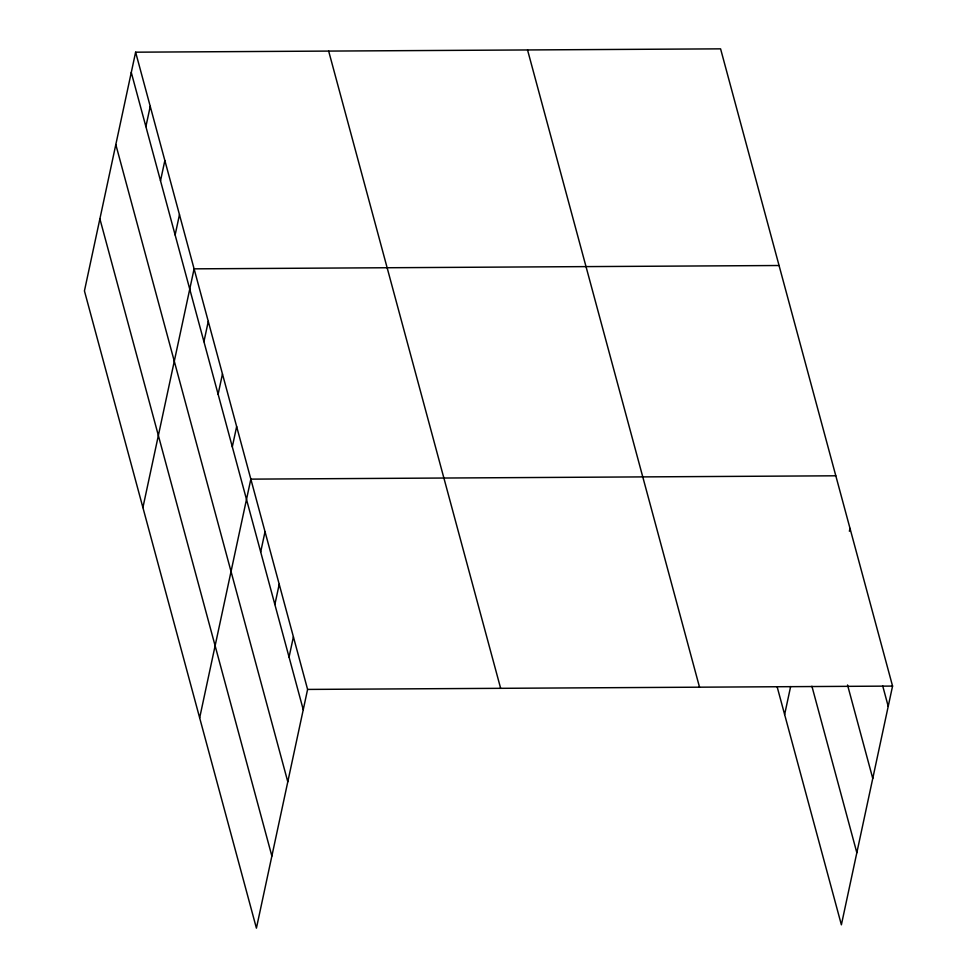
<?xml version="1.0" encoding="UTF-8"?>
<svg xmlns="http://www.w3.org/2000/svg" width="977" height="977" viewBox="0 0 977 977"><rect width="100%" height="100%" fill="white"/><g stroke="black" fill="none" stroke-linecap="round" stroke-linejoin="round"><path stroke-width="1.47" d="M135.62 52.184L84.437 290.914L256.414 928.15L307.596 689.42L135.62 52.184L720.586 48.85L892.563 686.086L841.38 924.816L777.142 686.782M145.891 126.607L150.238 106.346M160.509 180.782L164.857 160.509M175.127 234.944L179.475 214.671M142.911 507.576L194.093 268.846L779.06 265.512M203.937 341.681L208.272 321.409M218.115 394.244L222.463 373.983M232.306 446.819L236.654 426.558M199.662 717.863L250.845 479.133L835.811 475.799M260.688 551.968L265.023 531.696M274.867 604.531L279.214 584.27M289.058 657.106L293.405 636.845M784.629 714.529L790.625 686.575M849.379 531.268L850.002 528.374M307.596 689.42L892.563 686.086M882.707 685.903L888.215 706.347M847.535 684.987L872.766 778.449M811.911 686.245L856.841 852.726M527.543 49.949L699.52 687.185M328.663 51.085L500.639 688.309M131.272 72.445L303.249 709.681M115.811 144.547L287.788 781.771M99.886 218.824L271.875 856.06"/></g></svg>
